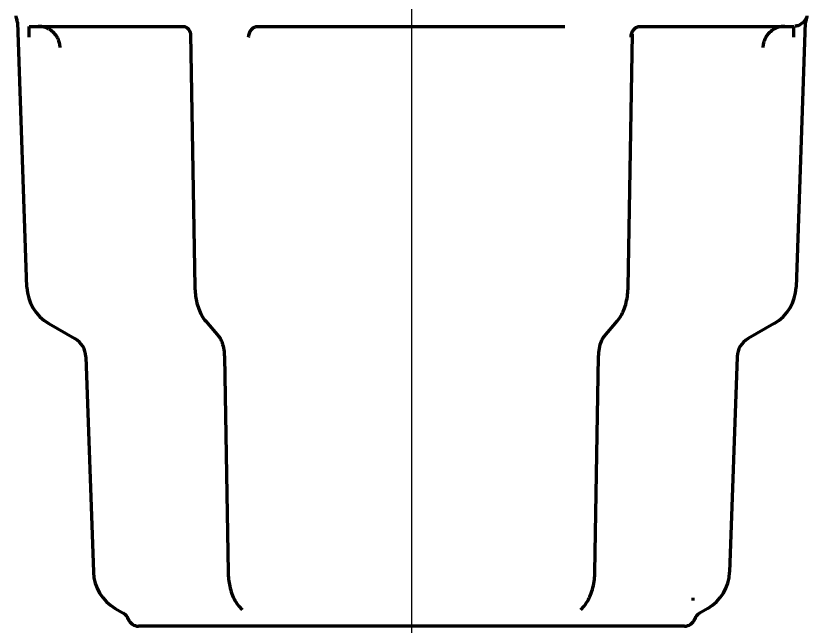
# Model space of a CAD drawing. Header units: inches. Extents: x 904 to 7172, y 213 to 5528.
# Drawn here: x 3059.87 to 3096.16, y 1562.72 to 1590.7 of the extents above; entities that cross this region are included whole.
import ezdxf

# ---------------------------------------------------------------- set-up
doc = ezdxf.new("R2010")
doc.units = ezdxf.units.IN

# ---------------------------------------------------------------- blocks, each defined once
blk = doc.blocks.new('A$C773D0E90')
at = {"color": 4}
blk.add_line((0, 50), (0, -50), dxfattribs=at)

msp = doc.modelspace()

# ---------------------------------------------------------------- linework, layer by layer
at = {"linetype": 'Continuous', "lineweight": 70}
for p, q in [((3060.383, 1578.258), (3059.96, 1590.396)), ((3060.487, 1590.218), (3067.521, 1590.218)), ((3070.985, 1590.218), (3085.052, 1590.218)), ((3088.516, 1590.218), (3095.55, 1590.218)), ((3096.078, 1590.396), (3095.654, 1578.258)), ((3067.882, 1589.863), (3068.085, 1578.267)), ((3087.952, 1578.267), (3088.155, 1589.859)), ((3061.382, 1576.596), (3062.587, 1575.9)), ((3068.581, 1576.702), (3069.184, 1576.006)), ((3086.853, 1576.006), (3087.456, 1576.702)), ((3094.655, 1576.596), (3093.45, 1575.9)), ((3063.086, 1575.069), (3063.431, 1565.193)), ((3069.436, 1575.078), (3069.609, 1565.201)), ((3086.428, 1565.201), (3086.601, 1575.078)), ((3092.951, 1575.069), (3092.606, 1565.193)), ((3064.43, 1563.531), (3064.859, 1563.283)), ((3070.105, 1563.636), (3070.258, 1563.46)), ((3085.788, 1563.471), (3085.932, 1563.636)), ((3091.607, 1563.531), (3091.178, 1563.283)), ((3078.019, 1562.718), (3065.501, 1562.718)), ((3090.536, 1562.718), (3078.019, 1562.718))]:
    msp.add_line(p, q, dxfattribs=at)
for centre, radius, start, end in [((3060.374, 1590.718), 0.5, 182, 204.2309), ((3095.663, 1590.718), 0.5, 335.7765, 358), ((3062.382, 1578.328), 2, 182, 240), ((3093.655, 1578.328), 2, 300, 358), ((3062.087, 1575.034), 1, 2, 60), ((3093.95, 1575.034), 1, 120, 178), ((3065.43, 1565.263), 2, 182, 240), ((3090.607, 1565.263), 2, 300, 358), ((3065.501, 1563.218), 0.5, 200.0285, 270), ((3090.536, 1563.218), 0.5, 270, 339.9977)]:
    msp.add_arc(centre, radius, start, end, dxfattribs=at)
for centre, major_axis, start_param, end_param in [((3059.462, 1590.306), (0.5, 0.017), 6.264222, 6.673753), ((3096.575, 1590.306), (-0.5, 0.017), 5.892825, 6.302146), ((3064.561, 1562.877), (-0.25, -0.433), 2.439074, 3.141589), ((3091.476, 1562.877), (0.25, -0.433), 3.141596, 3.844093)]:
    msp.add_ellipse(centre, major_axis=major_axis, ratio=1, start_param=start_param, end_param=end_param, dxfattribs=at)
for points, knots in [([(3096.119, 1590.597), (3096.119, 1590.596), (3096.109, 1590.579), (3096.091, 1590.545), (3096.02, 1590.436), (3095.899, 1590.317), (3095.716, 1590.238), (3095.624, 1590.222), (3095.59, 1590.219)], [0, 0, 0, 0, 0.004785, 0.097031, 0.326664, 0.731473, 0.903003, 1, 1, 1, 1]), ([(3060.483, 1589.718), (3060.483, 1589.751), (3060.483, 1589.783), (3060.484, 1589.848), (3060.484, 1589.879), (3060.484, 1589.939), (3060.484, 1589.968), (3060.484, 1590.023), (3060.485, 1590.048), (3060.485, 1590.095), (3060.485, 1590.115), (3060.485, 1590.152), (3060.485, 1590.167), (3060.485, 1590.192), (3060.485, 1590.202), (3060.485, 1590.214), (3060.485, 1590.217), (3060.485, 1590.218)], [0, 0, 0, 0, 0.126112, 0.126112, 0.252224, 0.252224, 0.378336, 0.378336, 0.504447, 0.504447, 0.630559, 0.630559, 0.756671, 0.756671, 0.882783, 0.882783, 1, 1, 1, 1]), ([(3061.904, 1589.253), (3061.901, 1589.317), (3061.893, 1589.381), (3061.871, 1589.474), (3061.863, 1589.505), (3061.847, 1589.551), (3061.842, 1589.566), (3061.83, 1589.596), (3061.824, 1589.611), (3061.791, 1589.684), (3061.76, 1589.739), (3061.714, 1589.804), (3061.705, 1589.817), (3061.685, 1589.843), (3061.675, 1589.855), (3061.644, 1589.892), (3061.622, 1589.915), (3061.553, 1589.982), (3061.503, 1590.021), (3061.436, 1590.065), (3061.422, 1590.074), (3061.394, 1590.09), (3061.352, 1590.113), (3061.28, 1590.146), (3061.22, 1590.167), (3061.174, 1590.181), (3061.158, 1590.185), (3061.127, 1590.193), (3061.111, 1590.196), (3061.033, 1590.212), (3060.969, 1590.218), (3060.904, 1590.218)], [0, 0, 0, 0, 0.125, 0.125, 0.1875, 0.1875, 0.21875, 0.21875, 0.25, 0.25, 0.375, 0.375, 0.40625, 0.40625, 0.4375, 0.4375, 0.5, 0.5, 0.625, 0.625, 0.65625, 0.65625, 0.6875, 0.75, 0.8125, 0.8125, 0.84375, 0.84375, 0.875, 0.875, 1, 1, 1, 1]), ([(3067.514, 1590.217), (3067.517, 1590.218), (3067.535, 1590.219), (3067.614, 1590.209), (3067.742, 1590.147), (3067.849, 1590.024), (3067.882, 1589.901), (3067.881, 1589.868), (3067.881, 1589.862)], [0, 0, 0, 0, 0.042942, 0.202075, 0.419814, 0.707844, 0.946963, 1, 1, 1, 1]), ([(3070.55, 1589.718), (3070.55, 1589.751), (3070.553, 1589.783), (3070.564, 1589.848), (3070.573, 1589.879), (3070.594, 1589.939), (3070.608, 1589.968), (3070.639, 1590.023), (3070.657, 1590.048), (3070.698, 1590.095), (3070.72, 1590.115), (3070.767, 1590.152), (3070.792, 1590.167), (3070.844, 1590.192), (3070.872, 1590.202), (3070.927, 1590.215), (3070.956, 1590.218), (3070.984, 1590.218)], [0, 0, 0, 0, 0.125, 0.125, 0.25, 0.25, 0.375, 0.375, 0.5, 0.5, 0.625, 0.625, 0.75, 0.75, 0.875, 0.875, 1, 1, 1, 1]), ([(3088.085, 1589.718), (3088.085, 1589.751), (3088.088, 1589.783), (3088.099, 1589.848), (3088.107, 1589.879), (3088.128, 1589.939), (3088.142, 1589.968), (3088.173, 1590.023), (3088.191, 1590.048), (3088.231, 1590.095), (3088.253, 1590.115), (3088.3, 1590.152), (3088.325, 1590.167), (3088.378, 1590.192), (3088.405, 1590.202), (3088.46, 1590.215), (3088.489, 1590.218), (3088.517, 1590.218)], [0, 0, 0, 0, 0.125, 0.125, 0.25, 0.25, 0.375, 0.375, 0.5, 0.5, 0.625, 0.625, 0.75, 0.75, 0.875, 0.875, 1, 1, 1, 1]), ([(3095.133, 1590.218), (3095.101, 1590.218), (3095.068, 1590.216), (3095.004, 1590.21), (3094.973, 1590.206), (3094.879, 1590.187), (3094.818, 1590.169), (3094.729, 1590.133), (3094.7, 1590.12), (3094.643, 1590.09), (3094.615, 1590.074), (3094.535, 1590.022), (3094.486, 1589.983), (3094.393, 1589.893), (3094.351, 1589.845), (3094.305, 1589.779), (3094.296, 1589.765), (3094.279, 1589.738), (3094.254, 1589.697), (3094.218, 1589.626), (3094.195, 1589.567), (3094.18, 1589.521), (3094.175, 1589.506), (3094.166, 1589.475), (3094.162, 1589.459), (3094.144, 1589.381), (3094.136, 1589.317), (3094.134, 1589.253)], [0, 0, 0, 0, 0.0625, 0.0625, 0.125, 0.125, 0.25, 0.25, 0.3125, 0.3125, 0.375, 0.375, 0.5, 0.5, 0.625, 0.625, 0.65625, 0.65625, 0.6875, 0.75, 0.8125, 0.8125, 0.84375, 0.84375, 0.875, 0.875, 1, 1, 1, 1]), ([(3095.55, 1589.718), (3095.55, 1589.751), (3095.55, 1589.783), (3095.55, 1589.848), (3095.55, 1589.879), (3095.55, 1589.939), (3095.55, 1589.968), (3095.55, 1590.023), (3095.55, 1590.048), (3095.55, 1590.095), (3095.55, 1590.115), (3095.55, 1590.152), (3095.55, 1590.167), (3095.55, 1590.192), (3095.55, 1590.202), (3095.55, 1590.214), (3095.55, 1590.217), (3095.55, 1590.218)], [0, 0, 0, 0, 0.126169, 0.126169, 0.252337, 0.252337, 0.378506, 0.378506, 0.504674, 0.504674, 0.630843, 0.630843, 0.757011, 0.757011, 0.88318, 0.88318, 1, 1, 1, 1]), ([(3068.085, 1578.267), (3068.089, 1578.035), (3068.143, 1577.573), (3068.332, 1577.041), (3068.513, 1576.782), (3068.581, 1576.702)], [0, 0, 0, 0, 0.367562, 0.786887, 1, 1, 1, 1]), ([(3087.456, 1576.702), (3087.58, 1576.853), (3087.789, 1577.207), (3087.925, 1577.784), (3087.95, 1578.149), (3087.952, 1578.267)], [0, 0, 0, 0, 0.38864, 0.808212, 1, 1, 1, 1]), ([(3069.184, 1576.006), (3069.213, 1575.975), (3069.271, 1575.884), (3069.368, 1575.636), (3069.423, 1575.35), (3069.435, 1575.156), (3069.436, 1575.078)], [0, 0, 0, 0, 0.25742, 0.520679, 0.814892, 1, 1, 1, 1]), ([(3086.601, 1575.078), (3086.604, 1575.212), (3086.627, 1575.463), (3086.716, 1575.78), (3086.804, 1575.943), (3086.842, 1575.994), (3086.853, 1576.006)], [0, 0, 0, 0, 0.311118, 0.632555, 0.89109, 1, 1, 1, 1]), ([(3069.609, 1565.201), (3069.613, 1564.97), (3069.667, 1564.508), (3069.856, 1563.975), (3070.037, 1563.717), (3070.105, 1563.636)], [0, 0, 0, 0, 0.367562, 0.786887, 1, 1, 1, 1]), ([(3085.932, 1563.636), (3086.056, 1563.787), (3086.265, 1564.141), (3086.401, 1564.719), (3086.426, 1565.084), (3086.428, 1565.201)], [0, 0, 0, 0, 0.38864, 0.808212, 1, 1, 1, 1])]:
    msp.add_open_spline(points, degree=3, knots=knots, dxfattribs=at)
msp.add_open_spline([(3090.921, 1564.016), (3090.919, 1563.973), (3090.918, 1563.93), (3090.917, 1563.887)], degree=3, dxfattribs=at)

# ---------------------------------------------------------------- block references
msp.add_blockref('A$C773D0E90', (3078.019, 1593.718))

doc.saveas('drawing.dxf')
